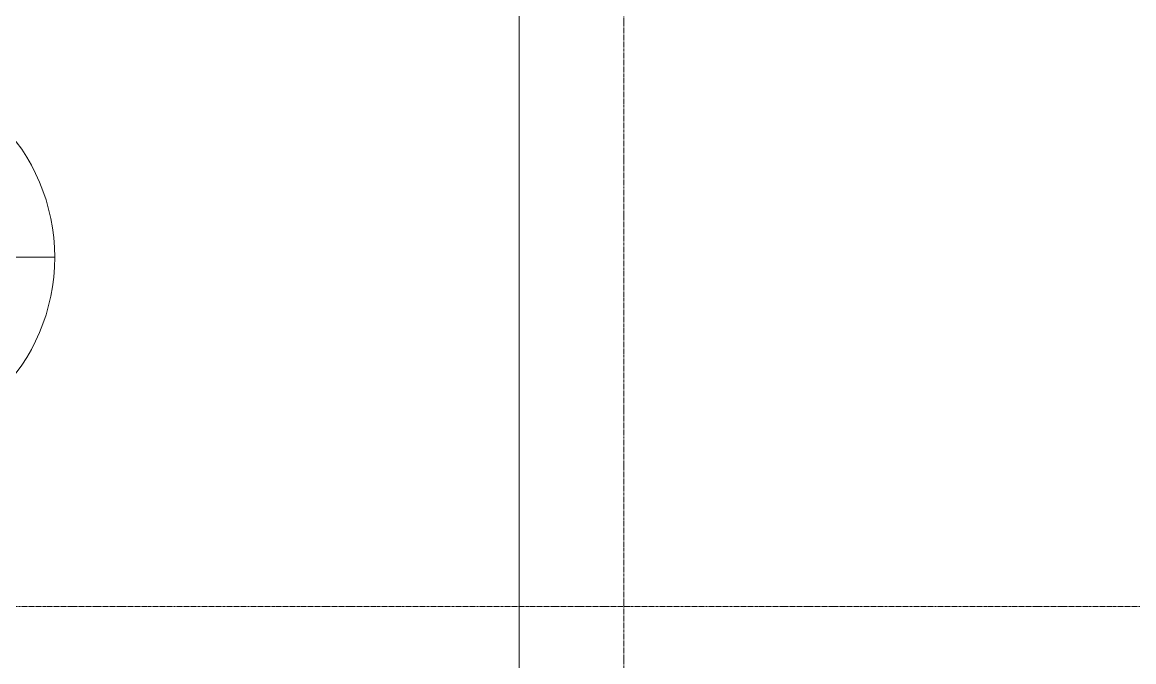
# Model space of a CAD drawing. Header units: inches. Extents: x -23445 to -32, y -314 to 853.
# Drawn here: x -18675.7 to -18399.6, y 248 to 406.9 of the extents above; entities that cross this region are included whole.
import ezdxf

# ---------------------------------------------------------------- set-up
doc = ezdxf.new("R2010")
doc.units = ezdxf.units.IN
doc.header["$MEASUREMENT"] = 0
doc.linetypes.add('Grid Line 1_2_', pattern=[0.875, 0.5, -0.125, 0.125, -0.125])
for name, color, linetype, lineweight in [('A-ANNO-SYMB', 150, 'Continuous', 9), ('A-FLOR-LEVL', 51, 'Continuous', 9), ('G-ANNO-SYMB', 111, 'Continuous', 9), ('S-GRID', 1, 'Continuous', 9)]:
    doc.layers.add(name, color=color, linetype=linetype, lineweight=lineweight)

# ---------------------------------------------------------------- blocks, each defined once
blk = doc.blocks.new('Section - Callout Head-19020-Building Section - East_West looking South _ Fitness Center')
at = {"layer": 'A-ANNO-SYMB'}
blk.add_line((-22215.04, 361.61), (-22119.04, 361.61), dxfattribs=at)
for start, end in [(0, 180), (180, 360)]:
    blk.add_arc((-22167.04, 361.61), 48, start, end, dxfattribs=at)

msp = doc.modelspace()

# ---------------------------------------------------------------- linework, layer by layer
at = {"layer": 'A-FLOR-LEVL', "linetype": 'Grid Line 1_2_'}
msp.add_line((-19102.71, 261.75), (-13613.95, 261.75), dxfattribs=at)
at = {"layer": 'G-ANNO-SYMB'}
msp.add_line((-18552.21, 545.16), (-18552.21, -79.66), dxfattribs=at)
at = {"layer": 'S-GRID', "linetype": 'Grid Line 1_2_'}
msp.add_line((-18526.28, -273.16), (-18526.28, 671.89), dxfattribs=at)
msp.add_line((-18526.28, -273.16), (-18526.28, 671.89), dxfattribs=at)

# ---------------------------------------------------------------- block references
at = {"layer": 'A-ANNO-SYMB'}
msp.add_blockref('Section - Callout Head-19020-Building Section - East_West looking South _ Fitness Center', (3451.45, -13.11), dxfattribs=at)

doc.saveas('drawing.dxf')
